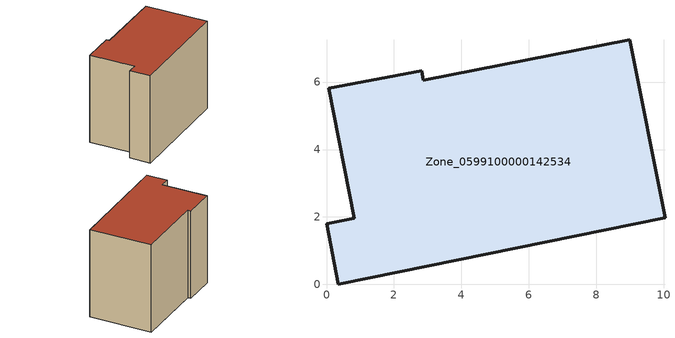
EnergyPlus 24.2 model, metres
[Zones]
Zone_0599100000142534
 floor ground (C_G): 0.83,1.96 0.07,5.82 2.82,6.34 2.87,6.06 9,7.26 10.04,1.97 0.35,0 0,1.8 z0
 wall outside (C_F): 10.04,1.97 9,7.26 2.87,6.06 2.82,6.34 0.07,5.82 0.83,1.96 0,1.8 0.35,0 10.04,1.97 z0:7.78
 roof outside (C_R): 0.07,5.82 0.83,1.96 0,1.8 0.35,0 10.04,1.97 9,7.26 2.87,6.06 2.82,6.34 z7.78
[BUILDING]
Pand.0599100000142534: North Axis=0; Terrain=City; Loads Convergence Tolerance Value=0.04; Temperature Convergence Tolerance Value=0.4; Solar Distribution=FullExterior; Maximum Number of Warmup Days=25; Minimum Number of Warmup Days=1
[Site:Location]
Rotterdam.The.Hague.AP_ZH_NLD Design_Conditions: Latitude=51.96; Longitude=4.45; Time Zone=1; Elevation=-4.5
[SITE:GROUNDTEMPERATURE:BUILDINGSURFACE]
18, 18, 18, 18, 18, 18, 18, 18, 18, 18, 18, 18
[MATERIAL] Thermal Absorptance=0.9; Solar Absorptance=0.7; Visible Absorptance=0.7
Name | Roughness | Thickness | Conductivity | Density | Specific Heat
G.TI.1975-1991 | MediumSmooth | 0.15 | 0.288461 | 540 | 1210
F.TI.1975-1991 | Rough | 0.3 | 0.230769 | 1920 | 840
R.TI.1975-1991 | MediumRough | 0.2 | 0.153846 | 1500 | 1000
[CONSTRUCTION]
C_G: G.TI.1975-1991
C_F: F.TI.1975-1991
C_R: R.TI.1975-1991
[ZONE]
Zone_0599100000142534: Type=1; Multiplier=1; Ceiling Height=Autocalculate; Volume=Autocalculate; Floor Area=autocalculate; Part of Total Floor Area=Yes
[ZONEINFILTRATION:DESIGNFLOWRATE]
Infil_Zone_0599100000142534: Zone or ZoneList or Space or SpaceList=Zone_0599100000142534; Schedule=AlwaysOn; Design Flow Rate Calculation Method=Flow/Area; Flow Rate per Floor Area=0.003; Constant Term Coefficient=1; Temperature Term Coefficient=0; Velocity Term Coefficient=0; Velocity Squared Term Coefficient=0
[HVACTEMPLATE:ZONE:IDEALLOADSAIRSYSTEM]
Zone_0599100000142534: Maximum Heating Supply Air Temperature=50; Minimum Cooling Supply Air Temperature=13; Maximum Heating Supply Air Humidity Ratio=0.0156; Minimum Cooling Supply Air Humidity Ratio=0.0077; Heating Limit=NoLimit; Cooling Limit=NoLimit; Dehumidification Control Type=ConstantSensibleHeatRatio; Cooling Sensible Heat Ratio=0.7; Dehumidification Setpoint=60; Humidification Control Type=None; Humidification Setpoint=30; Outdoor Air Method=None; Outdoor Air Flow Rate per Person=0.00944; Outdoor Air Flow Rate per Zone Floor Area=0; Outdoor Air Flow Rate per Zone=0; Demand Controlled Ventilation Type=None; Outdoor Air Economizer Type=NoEconomizer; Heat Recovery Type=None; Sensible Heat Recovery Effectiveness=0.7; Latent Heat Recovery Effectiveness=0.65
[ZONECONTROL:THERMOSTAT]
ThermostatControl_Zone_0599100000142534: Zone or ZoneList=Zone_0599100000142534; Control Type Schedule=DualSetpointControlType; Control 1=Thermostat_Zone_0599100000142534; Temperature Difference Between Cutout And Setpoint=0
[THERMOSTATSETPOINT:DUALSETPOINT]
Thermostat_Zone_0599100000142534: Heating Setpoint Temperature Schedule=HeatingSetpoint_Zone_0599100000142534; Cooling Setpoint Temperature Schedule=CoolingSetpoint_Zone_0599100000142534
[SCHEDULE:COMPACT]
HeatingSetpoint_Zone_0599100000142534: Through: 12/31, For: AllDays, Until: 24:00, 21
CoolingSetpoint_Zone_0599100000142534: Through: 12/31, For: AllDays, Until: 24:00, 24
DualSetpointControlType: Through: 12/31, For: AllDays, Until: 24:00, 4
AlwaysOn: Through: 12/31, For: AllDays, Until: 24:00, 1
